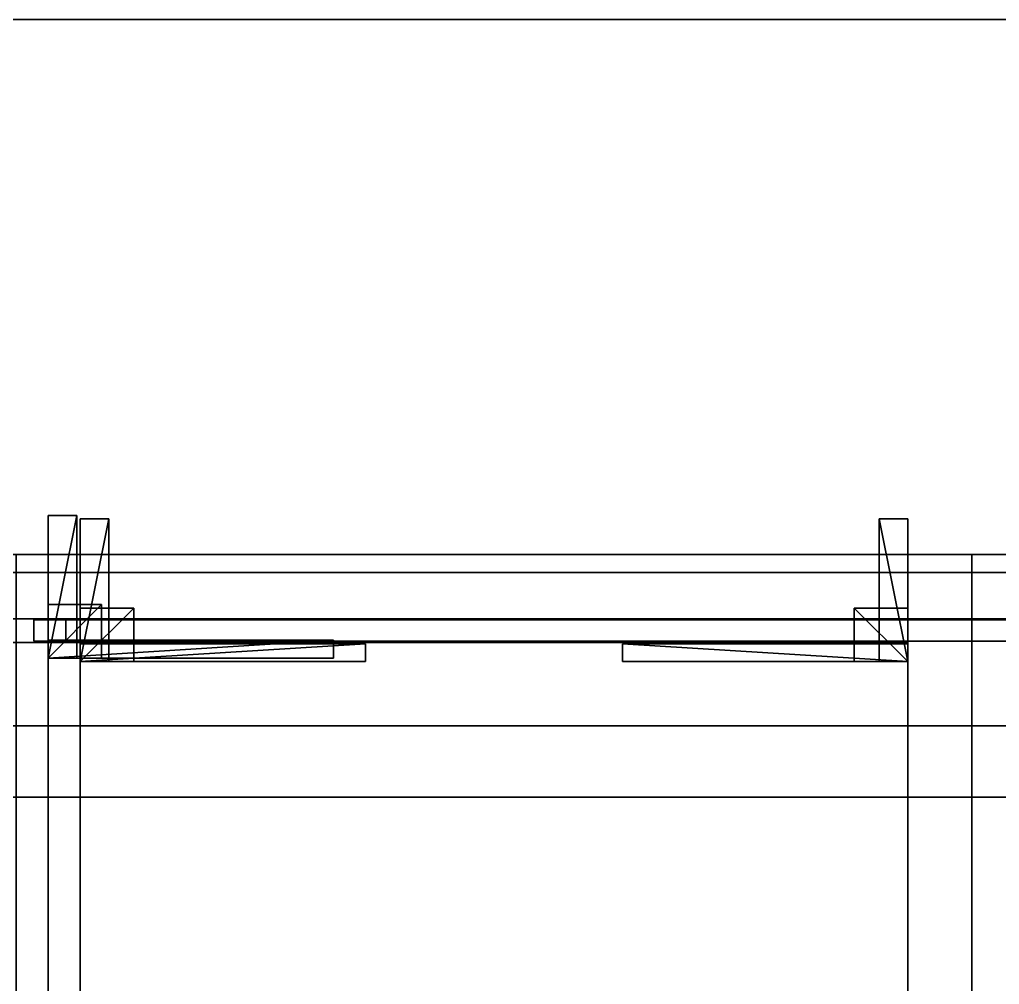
# Model space of a CAD drawing. Extents: x 0 to 6014, y -2453 to 0.
# Drawn here: x 3029 to 3303.7, y -270.5 to 0 of the extents above; entities that cross this region are included whole.
import ezdxf

# ---------------------------------------------------------------- set-up
doc = ezdxf.new("R2010")
doc.units = 0
for name, color, linetype in [('LAYER0', 7, 'CONTINUOUS'), ('LAYER1', 7, 'CONTINUOUS'), ('LAYER217', 7, 'CONTINUOUS'), ('LAYER219', 2, 'CONTINUOUS'), ('LAYER220', 7, 'CONTINUOUS'), ('LAYER221', 253, 'CONTINUOUS'), ('LAYER222', 253, 'CONTINUOUS'), ('LAYER223', 253, 'CONTINUOUS'), ('LAYER224', 253, 'CONTINUOUS'), ('LAYER225', 253, 'CONTINUOUS'), ('LAYER226', 253, 'CONTINUOUS'), ('LAYER235', 7, 'CONTINUOUS'), ('LAYER236', 7, 'CONTINUOUS'), ('LAYER247', 7, 'CONTINUOUS'), ('LAYER248', 7, 'CONTINUOUS'), ('LAYER26', 7, 'CONTINUOUS'), ('LAYER349', 7, 'CONTINUOUS'), ('LAYER35', 2, 'CONTINUOUS'), ('LAYER358', 7, 'CONTINUOUS'), ('LAYER359', 7, 'CONTINUOUS'), ('LAYER36', 7, 'CONTINUOUS'), ('LAYER360', 7, 'CONTINUOUS'), ('LAYER361', 7, 'CONTINUOUS'), ('LAYER363', 2, 'CONTINUOUS'), ('LAYER364', 7, 'CONTINUOUS'), ('LAYER365', 253, 'CONTINUOUS'), ('LAYER366', 253, 'CONTINUOUS'), ('LAYER367', 253, 'CONTINUOUS'), ('LAYER368', 253, 'CONTINUOUS'), ('LAYER369', 253, 'CONTINUOUS'), ('LAYER37', 253, 'CONTINUOUS'), ('LAYER370', 253, 'CONTINUOUS'), ('LAYER38', 253, 'CONTINUOUS'), ('LAYER39', 253, 'CONTINUOUS'), ('LAYER40', 253, 'CONTINUOUS'), ('LAYER41', 253, 'CONTINUOUS'), ('LAYER42', 253, 'CONTINUOUS'), ('LAYER43', 7, 'CONTINUOUS'), ('LAYER45', 7, 'CONTINUOUS'), ('LAYER56', 7, 'CONTINUOUS'), ('LAYER57', 7, 'CONTINUOUS'), ('LAYER685', 7, 'CONTINUOUS'), ('LAYER686', 7, 'CONTINUOUS'), ('LAYER687', 7, 'CONTINUOUS'), ('LAYER688', 45, 'CONTINUOUS'), ('LAYER695', 7, 'CONTINUOUS')]:
    doc.layers.add(name, color=color, linetype=linetype)

msp = doc.modelspace()

# ---------------------------------------------------------------- linework, layer by layer
at = {"layer": 'LAYER0'}
for points, invisible_edges in [([(4585, 0), (1510, -265), (1510, 0), (4585, 0)], 1), ([(1510, -265), (4585, 0), (2107, -1840), (1510, -265)], 7), ([(1510, 0, 5), (4585, 0), (1510, 0), (1510, 0, 5)], 1), ([(4585, 0), (1510, 0, 5), (4585, 0, 5), (4585, 0)], 1), ([(1510, 0, 5), (2107, -1840, 5), (4585, 0, 5), (1510, 0, 5)], 3), ([(2107, -1840), (4585, 0), (2107, -2453), (2107, -1840)], 3), ([(2107, -2453), (4585, 0), (4585, -640), (2107, -2453)], 5), ([(4585, 0, 5), (2107, -1840, 5), (4585, -640, 5), (4585, 0, 5)], 3)]:
    msp.add_3dface(points, dxfattribs=dict(at, invisible_edges=invisible_edges))
at = {"layer": 'LAYER1'}
for points, invisible_edges in [([(1660, -150, 5), (1510, 0, 5), (4585, 0, 5), (1660, -150, 5)], 5), ([(1510, 0, 2334), (4585, 0, 5), (1510, 0, 5), (1510, 0, 2334)], 1), ([(4585, 0, 5), (1510, 0, 2334), (4585, 0, 2334), (4585, 0, 5)], 1), ([(1660, -150, 5), (4585, 0, 5), (4435, -150, 5), (1660, -150, 5)], 3), ([(4435, -150, 2334), (1660, -150, 5), (4435, -150, 5), (4435, -150, 2334)], 1), ([(1660, -150, 5), (4435, -150, 2334), (1660, -150, 2334), (1660, -150, 5)], 1)]:
    msp.add_3dface(points, dxfattribs=dict(at, invisible_edges=invisible_edges))
at = {"layer": 'LAYER217', "invisible_edges": 1}
for points in [[(3028, -150, 1943), (3046, -755, 1943), (3028, -755, 1943), (3028, -150, 1943)], [(3046, -755, 1943), (3028, -150, 1943), (3046, -150, 1943), (3046, -755, 1943)], [(3046, -150, 2293), (3028, -755, 2293), (3046, -755, 2293), (3046, -150, 2293)], [(3028, -755, 2293), (3046, -150, 2293), (3028, -150, 2293), (3028, -755, 2293)], [(3028, -150, 1943), (3046, -150, 2293), (3046, -150, 1943), (3028, -150, 1943)], [(3046, -150, 2293), (3028, -150, 1943), (3028, -150, 2293), (3046, -150, 2293)], [(3046, -150, 2293), (3046, -755, 1943), (3046, -150, 1943), (3046, -150, 2293)], [(3046, -755, 1943), (3046, -150, 2293), (3046, -755, 2293), (3046, -755, 1943)]]:
    msp.add_3dface(points, dxfattribs=at)
at = {"layer": 'LAYER219'}
for points in [[(3126, -180, 2262.5), (3126, -175, 2262.5), (3046, -180, 2262.5), (3126, -180, 2262.5)], [(3046, -180, 2262.5), (3126, -175, 2262.5), (3046, -175, 2262.5), (3046, -180, 2262.5)], [(3046, -180, 2262.5), (3046, -175, 2262.5), (3046, -180, 2239.5), (3046, -180, 2262.5)], [(3046, -180, 2239.5), (3046, -175, 2262.5), (3046, -175, 2239.5), (3046, -180, 2239.5)], [(3126, -180, 2239.5), (3046, -180, 2239.5), (3126, -175, 2239.5), (3126, -180, 2239.5)], [(3126, -175, 2239.5), (3046, -180, 2239.5), (3046, -175, 2239.5), (3126, -175, 2239.5)], [(3126, -175, 2239.5), (3046, -175, 2239.5), (3126, -175, 2262.5), (3126, -175, 2239.5)], [(3126, -175, 2262.5), (3046, -175, 2239.5), (3046, -175, 2262.5), (3126, -175, 2262.5)], [(3126, -180, 2239.5), (3126, -175, 2239.5), (3126, -180, 2262.5), (3126, -180, 2239.5)], [(3126, -180, 2262.5), (3126, -175, 2239.5), (3126, -175, 2262.5), (3126, -180, 2262.5)], [(3126, -180, 2262.5), (3046, -180, 2262.5), (3126, -180, 2239.5), (3126, -180, 2262.5)], [(3126, -180, 2239.5), (3046, -180, 2262.5), (3046, -180, 2239.5), (3126, -180, 2239.5)]]:
    msp.add_3dface(points, dxfattribs=at)
at = {"layer": 'LAYER220', "invisible_edges": 1}
for points in [[(3046, -175, 2262.5), (3126, -180, 2262.5), (3126, -175, 2262.5), (3046, -175, 2262.5)], [(3126, -180, 2262.5), (3046, -175, 2262.5), (3046, -180, 2262.5), (3126, -180, 2262.5)], [(3046, -180, 2239.5), (3126, -175, 2239.5), (3126, -180, 2239.5), (3046, -180, 2239.5)], [(3126, -175, 2239.5), (3046, -180, 2239.5), (3046, -175, 2239.5), (3126, -175, 2239.5)], [(3046, -175, 2262.5), (3046, -180, 2239.5), (3046, -180, 2262.5), (3046, -175, 2262.5)], [(3046, -180, 2239.5), (3046, -175, 2262.5), (3046, -175, 2239.5), (3046, -180, 2239.5)], [(3126, -175, 2239.5), (3046, -175, 2262.5), (3126, -175, 2262.5), (3126, -175, 2239.5)], [(3046, -175, 2262.5), (3126, -175, 2239.5), (3046, -175, 2239.5), (3046, -175, 2262.5)], [(3126, -175, 2239.5), (3126, -180, 2262.5), (3126, -180, 2239.5), (3126, -175, 2239.5)], [(3126, -180, 2262.5), (3126, -175, 2239.5), (3126, -175, 2262.5), (3126, -180, 2262.5)], [(3046, -180, 2239.5), (3126, -180, 2262.5), (3046, -180, 2262.5), (3046, -180, 2239.5)], [(3126, -180, 2262.5), (3046, -180, 2239.5), (3126, -180, 2239.5), (3126, -180, 2262.5)]]:
    msp.add_3dface(points, dxfattribs=at)
at = {"layer": 'LAYER221'}
for points in [[(3061, -180, 2262.5), (3061, -165, 2262.5), (3046, -180, 2262.5), (3061, -180, 2262.5)], [(3046, -180, 2262.5), (3061, -165, 2262.5), (3046, -165, 2262.5), (3046, -180, 2262.5)], [(3046, -180, 2262.5), (3046, -165, 2262.5), (3046, -180, 2247.5), (3046, -180, 2262.5)], [(3046, -180, 2247.5), (3046, -165, 2262.5), (3046, -165, 2247.5), (3046, -180, 2247.5)], [(3061, -180, 2247.5), (3046, -180, 2247.5), (3061, -165, 2247.5), (3061, -180, 2247.5)], [(3061, -165, 2247.5), (3046, -180, 2247.5), (3046, -165, 2247.5), (3061, -165, 2247.5)], [(3061, -165, 2247.5), (3046, -165, 2247.5), (3061, -165, 2262.5), (3061, -165, 2247.5)], [(3061, -165, 2262.5), (3046, -165, 2247.5), (3046, -165, 2262.5), (3061, -165, 2262.5)], [(3061, -180, 2247.5), (3061, -165, 2247.5), (3061, -180, 2262.5), (3061, -180, 2247.5)], [(3061, -180, 2262.5), (3061, -165, 2247.5), (3061, -165, 2262.5), (3061, -180, 2262.5)], [(3061, -180, 2262.5), (3046, -180, 2262.5), (3061, -180, 2247.5), (3061, -180, 2262.5)], [(3061, -180, 2247.5), (3046, -180, 2262.5), (3046, -180, 2247.5), (3061, -180, 2247.5)]]:
    msp.add_3dface(points, dxfattribs=at)
at = {"layer": 'LAYER222'}
for points in [[(3061, -180, 2262.5), (3061, -165, 2262.5), (3046, -180, 2262.5), (3061, -180, 2262.5)], [(3046, -180, 2262.5), (3061, -165, 2262.5), (3046, -165, 2262.5), (3046, -180, 2262.5)], [(3046, -180, 2262.5), (3046, -165, 2262.5), (3046, -180, 2247.5), (3046, -180, 2262.5)], [(3046, -180, 2247.5), (3046, -165, 2262.5), (3046, -165, 2247.5), (3046, -180, 2247.5)], [(3061, -180, 2247.5), (3046, -180, 2247.5), (3061, -165, 2247.5), (3061, -180, 2247.5)], [(3061, -165, 2247.5), (3046, -180, 2247.5), (3046, -165, 2247.5), (3061, -165, 2247.5)], [(3061, -165, 2247.5), (3046, -165, 2247.5), (3061, -165, 2262.5), (3061, -165, 2247.5)], [(3061, -165, 2262.5), (3046, -165, 2247.5), (3046, -165, 2262.5), (3061, -165, 2262.5)], [(3061, -180, 2247.5), (3061, -165, 2247.5), (3061, -180, 2262.5), (3061, -180, 2247.5)], [(3061, -180, 2262.5), (3061, -165, 2247.5), (3061, -165, 2262.5), (3061, -180, 2262.5)], [(3061, -180, 2262.5), (3046, -180, 2262.5), (3061, -180, 2247.5), (3061, -180, 2262.5)], [(3061, -180, 2247.5), (3046, -180, 2262.5), (3046, -180, 2247.5), (3061, -180, 2247.5)]]:
    msp.add_3dface(points, dxfattribs=at)
at = {"layer": 'LAYER223'}
for points in [[(3061, -180, 2262.5), (3061, -165, 2262.5), (3046, -180, 2262.5), (3061, -180, 2262.5)], [(3046, -180, 2262.5), (3061, -165, 2262.5), (3046, -165, 2262.5), (3046, -180, 2262.5)], [(3046, -180, 2262.5), (3046, -165, 2262.5), (3046, -180, 2247.5), (3046, -180, 2262.5)], [(3046, -180, 2247.5), (3046, -165, 2262.5), (3046, -165, 2247.5), (3046, -180, 2247.5)], [(3061, -180, 2247.5), (3046, -180, 2247.5), (3061, -165, 2247.5), (3061, -180, 2247.5)], [(3061, -165, 2247.5), (3046, -180, 2247.5), (3046, -165, 2247.5), (3061, -165, 2247.5)], [(3061, -165, 2247.5), (3046, -165, 2247.5), (3061, -165, 2262.5), (3061, -165, 2247.5)], [(3061, -165, 2262.5), (3046, -165, 2247.5), (3046, -165, 2262.5), (3061, -165, 2262.5)], [(3061, -180, 2247.5), (3061, -165, 2247.5), (3061, -180, 2262.5), (3061, -180, 2247.5)], [(3061, -180, 2262.5), (3061, -165, 2247.5), (3061, -165, 2262.5), (3061, -180, 2262.5)], [(3061, -180, 2262.5), (3046, -180, 2262.5), (3061, -180, 2247.5), (3061, -180, 2262.5)], [(3061, -180, 2247.5), (3046, -180, 2262.5), (3046, -180, 2247.5), (3061, -180, 2247.5)]]:
    msp.add_3dface(points, dxfattribs=at)
at = {"layer": 'LAYER224'}
for points in [[(3061, -180, 2262.5), (3061, -165, 2262.5), (3046, -180, 2262.5), (3061, -180, 2262.5)], [(3046, -180, 2262.5), (3061, -165, 2262.5), (3046, -165, 2262.5), (3046, -180, 2262.5)], [(3046, -180, 2262.5), (3046, -165, 2262.5), (3046, -180, 2247.5), (3046, -180, 2262.5)], [(3046, -180, 2247.5), (3046, -165, 2262.5), (3046, -165, 2247.5), (3046, -180, 2247.5)], [(3061, -180, 2247.5), (3046, -180, 2247.5), (3061, -165, 2247.5), (3061, -180, 2247.5)], [(3061, -165, 2247.5), (3046, -180, 2247.5), (3046, -165, 2247.5), (3061, -165, 2247.5)], [(3061, -165, 2247.5), (3046, -165, 2247.5), (3061, -165, 2262.5), (3061, -165, 2247.5)], [(3061, -165, 2262.5), (3046, -165, 2247.5), (3046, -165, 2262.5), (3061, -165, 2262.5)], [(3061, -180, 2247.5), (3061, -165, 2247.5), (3061, -180, 2262.5), (3061, -180, 2247.5)], [(3061, -180, 2262.5), (3061, -165, 2247.5), (3061, -165, 2262.5), (3061, -180, 2262.5)], [(3061, -180, 2262.5), (3046, -180, 2262.5), (3061, -180, 2247.5), (3061, -180, 2262.5)], [(3061, -180, 2247.5), (3046, -180, 2262.5), (3046, -180, 2247.5), (3061, -180, 2247.5)]]:
    msp.add_3dface(points, dxfattribs=at)
at = {"layer": 'LAYER225'}
for points in [[(3054, -180, 2262.5), (3054, -140, 2262.5), (3046, -180, 2262.5), (3054, -180, 2262.5)], [(3046, -180, 2262.5), (3054, -140, 2262.5), (3046, -140, 2262.5), (3046, -180, 2262.5)], [(3046, -180, 2262.5), (3046, -140, 2262.5), (3046, -180, 2254.5), (3046, -180, 2262.5)], [(3046, -180, 2254.5), (3046, -140, 2262.5), (3046, -140, 2254.5), (3046, -180, 2254.5)], [(3054, -180, 2254.5), (3046, -180, 2254.5), (3054, -140, 2254.5), (3054, -180, 2254.5)], [(3054, -140, 2254.5), (3046, -180, 2254.5), (3046, -140, 2254.5), (3054, -140, 2254.5)], [(3054, -140, 2254.5), (3046, -140, 2254.5), (3054, -140, 2262.5), (3054, -140, 2254.5)], [(3054, -140, 2262.5), (3046, -140, 2254.5), (3046, -140, 2262.5), (3054, -140, 2262.5)], [(3054, -180, 2254.5), (3054, -140, 2254.5), (3054, -180, 2262.5), (3054, -180, 2254.5)], [(3054, -180, 2262.5), (3054, -140, 2254.5), (3054, -140, 2262.5), (3054, -180, 2262.5)], [(3054, -180, 2262.5), (3046, -180, 2262.5), (3054, -180, 2254.5), (3054, -180, 2262.5)], [(3054, -180, 2254.5), (3046, -180, 2262.5), (3046, -180, 2254.5), (3054, -180, 2254.5)]]:
    msp.add_3dface(points, dxfattribs=at)
at = {"layer": 'LAYER226'}
for points in [[(3126, -180, 2262.5), (3126, -175, 2262.5), (3046, -180, 2262.5), (3126, -180, 2262.5)], [(3046, -180, 2262.5), (3126, -175, 2262.5), (3046, -175, 2262.5), (3046, -180, 2262.5)], [(3046, -180, 2262.5), (3046, -175, 2262.5), (3046, -180, 2246.5), (3046, -180, 2262.5)], [(3046, -180, 2246.5), (3046, -175, 2262.5), (3046, -175, 2246.5), (3046, -180, 2246.5)], [(3126, -180, 2246.5), (3046, -180, 2246.5), (3126, -175, 2246.5), (3126, -180, 2246.5)], [(3126, -175, 2246.5), (3046, -180, 2246.5), (3046, -175, 2246.5), (3126, -175, 2246.5)], [(3126, -175, 2246.5), (3046, -175, 2246.5), (3126, -175, 2262.5), (3126, -175, 2246.5)], [(3126, -175, 2262.5), (3046, -175, 2246.5), (3046, -175, 2262.5), (3126, -175, 2262.5)], [(3126, -180, 2246.5), (3126, -175, 2246.5), (3126, -180, 2262.5), (3126, -180, 2246.5)], [(3126, -180, 2262.5), (3126, -175, 2246.5), (3126, -175, 2262.5), (3126, -180, 2262.5)], [(3126, -180, 2262.5), (3046, -180, 2262.5), (3126, -180, 2246.5), (3126, -180, 2262.5)], [(3126, -180, 2246.5), (3046, -180, 2262.5), (3046, -180, 2246.5), (3126, -180, 2246.5)]]:
    msp.add_3dface(points, dxfattribs=at)
at = {"layer": 'LAYER235', "invisible_edges": 1}
for points in [[(3628, -150, 1944), (3046, -755, 1944), (3046, -150, 1944), (3628, -150, 1944)], [(3046, -755, 1944), (3628, -150, 1944), (3628, -755, 1944), (3046, -755, 1944)], [(3046, -150, 1962), (3046, -755, 1944), (3046, -755, 1962), (3046, -150, 1962)], [(3046, -755, 1944), (3046, -150, 1962), (3046, -150, 1944), (3046, -755, 1944)], [(3046, -150, 1962), (3628, -150, 1944), (3046, -150, 1944), (3046, -150, 1962)], [(3628, -150, 1944), (3046, -150, 1962), (3628, -150, 1962), (3628, -150, 1944)], [(3628, -755, 1962), (3046, -150, 1962), (3046, -755, 1962), (3628, -755, 1962)], [(3046, -150, 1962), (3628, -755, 1962), (3628, -150, 1962), (3046, -150, 1962)]]:
    msp.add_3dface(points, dxfattribs=at)
at = {"layer": 'LAYER236', "invisible_edges": 1}
for points in [[(3046, -150, 2292), (3628, -755, 2292), (3628, -150, 2292), (3046, -150, 2292)], [(3628, -755, 2292), (3046, -150, 2292), (3046, -755, 2292), (3628, -755, 2292)], [(3046, -150, 2292), (3046, -755, 2274), (3046, -755, 2292), (3046, -150, 2292)], [(3046, -755, 2274), (3046, -150, 2292), (3046, -150, 2274), (3046, -755, 2274)], [(3628, -150, 2274), (3046, -150, 2292), (3628, -150, 2292), (3628, -150, 2274)], [(3046, -150, 2292), (3628, -150, 2274), (3046, -150, 2274), (3046, -150, 2292)], [(3046, -755, 2274), (3628, -150, 2274), (3628, -755, 2274), (3046, -755, 2274)], [(3628, -150, 2274), (3046, -755, 2274), (3046, -150, 2274), (3628, -150, 2274)]]:
    msp.add_3dface(points, dxfattribs=at)
at = {"layer": 'LAYER247', "invisible_edges": 1}
for points in [[(3042, -168.3, 1958), (3632, -174.3, 1958), (3042, -174.3, 1958), (3042, -168.3, 1958)], [(3632, -174.3, 1958), (3042, -168.3, 1958), (3632, -168.3, 1958), (3632, -174.3, 1958)], [(3042, -174.3, 2278), (3042, -168.3, 1958), (3042, -174.3, 1958), (3042, -174.3, 2278)], [(3042, -168.3, 1958), (3042, -174.3, 2278), (3042, -168.3, 2278), (3042, -168.3, 1958)], [(3632, -168.3, 2278), (3042, -174.3, 2278), (3632, -174.3, 2278), (3632, -168.3, 2278)], [(3042, -174.3, 2278), (3632, -168.3, 2278), (3042, -168.3, 2278), (3042, -174.3, 2278)], [(3042, -168.3, 1958), (3632, -168.3, 2278), (3632, -168.3, 1958), (3042, -168.3, 1958)], [(3632, -168.3, 2278), (3042, -168.3, 1958), (3042, -168.3, 2278), (3632, -168.3, 2278)], [(3042, -174.3, 2278), (3632, -174.3, 1958), (3632, -174.3, 2278), (3042, -174.3, 2278)], [(3632, -174.3, 1958), (3042, -174.3, 2278), (3042, -174.3, 1958), (3632, -174.3, 1958)]]:
    msp.add_3dface(points, dxfattribs=at)
at = {"layer": 'LAYER248', "invisible_edges": 1}
for points in [[(3628, -150, 2274), (3046, -150, 2154), (3046, -150, 2274), (3628, -150, 2274)], [(3046, -150, 2154), (3628, -150, 2274), (3628, -150, 2154), (3046, -150, 2154)], [(3046, -168, 2274), (3046, -150, 2154), (3046, -168, 2154), (3046, -168, 2274)], [(3046, -150, 2154), (3046, -168, 2274), (3046, -150, 2274), (3046, -150, 2154)], [(3628, -168, 2154), (3046, -150, 2154), (3628, -150, 2154), (3628, -168, 2154)], [(3046, -150, 2154), (3628, -168, 2154), (3046, -168, 2154), (3046, -150, 2154)], [(3046, -168, 2274), (3628, -150, 2274), (3046, -150, 2274), (3046, -168, 2274)], [(3628, -150, 2274), (3046, -168, 2274), (3628, -168, 2274), (3628, -150, 2274)], [(3628, -168, 2154), (3046, -168, 2274), (3046, -168, 2154), (3628, -168, 2154)], [(3046, -168, 2274), (3628, -168, 2154), (3628, -168, 2274), (3046, -168, 2274)]]:
    msp.add_3dface(points, dxfattribs=at)
at = {"layer": 'LAYER26', "invisible_edges": 1}
for points in [[(3278, -150, 153), (3278, -823, 910), (3278, -150, 910), (3278, -150, 153)], [(3278, -823, 910), (3278, -150, 153), (3278, -823, 153), (3278, -823, 910)], [(3278, -150, 153), (3296, -823, 153), (3278, -823, 153), (3278, -150, 153)], [(3296, -823, 153), (3278, -150, 153), (3296, -150, 153), (3296, -823, 153)], [(3296, -150, 910), (3278, -823, 910), (3296, -823, 910), (3296, -150, 910)], [(3278, -823, 910), (3296, -150, 910), (3278, -150, 910), (3278, -823, 910)], [(3296, -150, 910), (3278, -150, 153), (3278, -150, 910), (3296, -150, 910)], [(3278, -150, 153), (3296, -150, 910), (3296, -150, 153), (3278, -150, 153)], [(3296, -823, 153), (3296, -150, 910), (3296, -823, 910), (3296, -823, 153)], [(3296, -150, 910), (3296, -823, 153), (3296, -150, 153), (3296, -150, 910)]]:
    msp.add_3dface(points, dxfattribs=at)
at = {"layer": 'LAYER349', "invisible_edges": 1}
for points in [[(3610, -150, 1906), (3037, -150, 1786), (3037, -150, 1906), (3610, -150, 1906)], [(3037, -150, 1786), (3610, -150, 1906), (3610, -150, 1786), (3037, -150, 1786)], [(3037, -168, 1906), (3037, -150, 1786), (3037, -168, 1786), (3037, -168, 1906)], [(3037, -150, 1786), (3037, -168, 1906), (3037, -150, 1906), (3037, -150, 1786)], [(3610, -168, 1786), (3037, -150, 1786), (3610, -150, 1786), (3610, -168, 1786)], [(3037, -150, 1786), (3610, -168, 1786), (3037, -168, 1786), (3037, -150, 1786)], [(3037, -168, 1906), (3610, -150, 1906), (3037, -150, 1906), (3037, -168, 1906)], [(3610, -150, 1906), (3037, -168, 1906), (3610, -168, 1906), (3610, -150, 1906)], [(3610, -168, 1786), (3037, -168, 1906), (3037, -168, 1786), (3610, -168, 1786)], [(3037, -168, 1906), (3610, -168, 1786), (3610, -168, 1906), (3037, -168, 1906)]]:
    msp.add_3dface(points, dxfattribs=at)
at = {"layer": 'LAYER35'}
for points in [[(3198, -180, 880.5), (3198, -175, 857.5), (3198, -180, 857.5), (3198, -180, 880.5)], [(3198, -175, 880.5), (3198, -175, 857.5), (3198, -180, 880.5), (3198, -175, 880.5)], [(3278, -180, 880.5), (3198, -175, 880.5), (3198, -180, 880.5), (3278, -180, 880.5)], [(3278, -175, 880.5), (3198, -175, 880.5), (3278, -180, 880.5), (3278, -175, 880.5)], [(3198, -175, 857.5), (3278, -180, 857.5), (3198, -180, 857.5), (3198, -175, 857.5)], [(3278, -175, 857.5), (3278, -180, 857.5), (3198, -175, 857.5), (3278, -175, 857.5)], [(3198, -175, 880.5), (3278, -175, 857.5), (3198, -175, 857.5), (3198, -175, 880.5)], [(3278, -175, 880.5), (3278, -175, 857.5), (3198, -175, 880.5), (3278, -175, 880.5)], [(3278, -180, 857.5), (3278, -175, 880.5), (3278, -180, 880.5), (3278, -180, 857.5)], [(3278, -175, 857.5), (3278, -175, 880.5), (3278, -180, 857.5), (3278, -175, 857.5)], [(3198, -180, 857.5), (3278, -180, 880.5), (3198, -180, 880.5), (3198, -180, 857.5)], [(3278, -180, 857.5), (3278, -180, 880.5), (3198, -180, 857.5), (3278, -180, 857.5)]]:
    msp.add_3dface(points, dxfattribs=at)
at = {"layer": 'LAYER358', "invisible_edges": 1}
for points in [[(3037, -150, 1924), (3610, -550, 1924), (3610, -150, 1924), (3037, -150, 1924)], [(3610, -550, 1924), (3037, -150, 1924), (3037, -550, 1924), (3610, -550, 1924)], [(3037, -150, 1924), (3037, -550, 1906), (3037, -550, 1924), (3037, -150, 1924)], [(3037, -550, 1906), (3037, -150, 1924), (3037, -150, 1906), (3037, -550, 1906)], [(3610, -150, 1906), (3037, -150, 1924), (3610, -150, 1924), (3610, -150, 1906)], [(3037, -150, 1924), (3610, -150, 1906), (3037, -150, 1906), (3037, -150, 1924)], [(3037, -550, 1906), (3610, -150, 1906), (3610, -550, 1906), (3037, -550, 1906)], [(3610, -150, 1906), (3037, -550, 1906), (3037, -150, 1906), (3610, -150, 1906)]]:
    msp.add_3dface(points, dxfattribs=at)
at = {"layer": 'LAYER359', "invisible_edges": 1}
for points in [[(3610, -150, 1583), (3037, -550, 1583), (3037, -150, 1583), (3610, -150, 1583)], [(3037, -550, 1583), (3610, -150, 1583), (3610, -550, 1583), (3037, -550, 1583)], [(3037, -150, 1601), (3037, -550, 1583), (3037, -550, 1601), (3037, -150, 1601)], [(3037, -550, 1583), (3037, -150, 1601), (3037, -150, 1583), (3037, -550, 1583)], [(3037, -150, 1601), (3610, -150, 1583), (3037, -150, 1583), (3037, -150, 1601)], [(3610, -150, 1583), (3037, -150, 1601), (3610, -150, 1601), (3610, -150, 1583)], [(3610, -550, 1601), (3037, -150, 1601), (3037, -550, 1601), (3610, -550, 1601)], [(3037, -150, 1601), (3610, -550, 1601), (3610, -150, 1601), (3037, -150, 1601)]]:
    msp.add_3dface(points, dxfattribs=at)
at = {"layer": 'LAYER36', "invisible_edges": 1}
for points in [[(3278, -180, 880.5), (3198, -175, 880.5), (3198, -180, 880.5), (3278, -180, 880.5)], [(3198, -175, 880.5), (3278, -180, 880.5), (3278, -175, 880.5), (3198, -175, 880.5)], [(3198, -175, 880.5), (3198, -180, 857.5), (3198, -180, 880.5), (3198, -175, 880.5)], [(3198, -180, 857.5), (3198, -175, 880.5), (3198, -175, 857.5), (3198, -180, 857.5)], [(3278, -175, 857.5), (3198, -180, 857.5), (3198, -175, 857.5), (3278, -175, 857.5)], [(3198, -180, 857.5), (3278, -175, 857.5), (3278, -180, 857.5), (3198, -180, 857.5)], [(3198, -175, 880.5), (3278, -175, 857.5), (3198, -175, 857.5), (3198, -175, 880.5)], [(3278, -175, 857.5), (3198, -175, 880.5), (3278, -175, 880.5), (3278, -175, 857.5)], [(3278, -175, 857.5), (3278, -180, 880.5), (3278, -180, 857.5), (3278, -175, 857.5)], [(3278, -180, 880.5), (3278, -175, 857.5), (3278, -175, 880.5), (3278, -180, 880.5)], [(3278, -180, 880.5), (3198, -180, 857.5), (3278, -180, 857.5), (3278, -180, 880.5)], [(3198, -180, 857.5), (3278, -180, 880.5), (3198, -180, 880.5), (3198, -180, 857.5)]]:
    msp.add_3dface(points, dxfattribs=at)
at = {"layer": 'LAYER360', "invisible_edges": 1}
for points in [[(3033, -168.3, 1597), (3614, -168.3, 1910), (3614, -168.3, 1597), (3033, -168.3, 1597)], [(3614, -168.3, 1910), (3033, -168.3, 1597), (3033, -168.3, 1910), (3614, -168.3, 1910)], [(3033, -174.3, 1910), (3614, -168.3, 1910), (3033, -168.3, 1910), (3033, -174.3, 1910)], [(3614, -168.3, 1910), (3033, -174.3, 1910), (3614, -174.3, 1910), (3614, -168.3, 1910)], [(3033, -168.3, 1597), (3033, -174.3, 1910), (3033, -168.3, 1910), (3033, -168.3, 1597)], [(3033, -174.3, 1910), (3033, -168.3, 1597), (3033, -174.3, 1597), (3033, -174.3, 1910)], [(3614, -174.3, 1597), (3033, -168.3, 1597), (3614, -168.3, 1597), (3614, -174.3, 1597)], [(3033, -168.3, 1597), (3614, -174.3, 1597), (3033, -174.3, 1597), (3033, -168.3, 1597)], [(3033, -174.3, 1910), (3614, -174.3, 1597), (3614, -174.3, 1910), (3033, -174.3, 1910)], [(3614, -174.3, 1597), (3033, -174.3, 1910), (3033, -174.3, 1597), (3614, -174.3, 1597)]]:
    msp.add_3dface(points, dxfattribs=at)
at = {"layer": 'LAYER361', "invisible_edges": 1}
for points in [[(3019, -150, 1582), (3037, -550, 1582), (3019, -550, 1582), (3019, -150, 1582)], [(3037, -550, 1582), (3019, -150, 1582), (3037, -150, 1582), (3037, -550, 1582)], [(3037, -150, 1925), (3019, -550, 1925), (3037, -550, 1925), (3037, -150, 1925)], [(3019, -550, 1925), (3037, -150, 1925), (3019, -150, 1925), (3019, -550, 1925)], [(3019, -150, 1582), (3037, -150, 1925), (3037, -150, 1582), (3019, -150, 1582)], [(3037, -150, 1925), (3019, -150, 1582), (3019, -150, 1925), (3037, -150, 1925)], [(3037, -150, 1925), (3037, -550, 1582), (3037, -150, 1582), (3037, -150, 1925)], [(3037, -550, 1582), (3037, -150, 1925), (3037, -550, 1925), (3037, -550, 1582)]]:
    msp.add_3dface(points, dxfattribs=at)
at = {"layer": 'LAYER363'}
for points in [[(3117, -179, 1883), (3117, -174, 1883), (3037, -179, 1883), (3117, -179, 1883)], [(3037, -179, 1883), (3117, -174, 1883), (3037, -174, 1883), (3037, -179, 1883)], [(3037, -179, 1883), (3037, -174, 1883), (3037, -179, 1860), (3037, -179, 1883)], [(3037, -179, 1860), (3037, -174, 1883), (3037, -174, 1860), (3037, -179, 1860)], [(3117, -179, 1860), (3037, -179, 1860), (3117, -174, 1860), (3117, -179, 1860)], [(3117, -174, 1860), (3037, -179, 1860), (3037, -174, 1860), (3117, -174, 1860)], [(3117, -174, 1860), (3037, -174, 1860), (3117, -174, 1883), (3117, -174, 1860)], [(3117, -174, 1883), (3037, -174, 1860), (3037, -174, 1883), (3117, -174, 1883)], [(3117, -179, 1860), (3117, -174, 1860), (3117, -179, 1883), (3117, -179, 1860)], [(3117, -179, 1883), (3117, -174, 1860), (3117, -174, 1883), (3117, -179, 1883)], [(3117, -179, 1883), (3037, -179, 1883), (3117, -179, 1860), (3117, -179, 1883)], [(3117, -179, 1860), (3037, -179, 1883), (3037, -179, 1860), (3117, -179, 1860)]]:
    msp.add_3dface(points, dxfattribs=at)
at = {"layer": 'LAYER364', "invisible_edges": 1}
for points in [[(3037, -174, 1883), (3117, -179, 1883), (3117, -174, 1883), (3037, -174, 1883)], [(3117, -179, 1883), (3037, -174, 1883), (3037, -179, 1883), (3117, -179, 1883)], [(3037, -179, 1860), (3117, -174, 1860), (3117, -179, 1860), (3037, -179, 1860)], [(3117, -174, 1860), (3037, -179, 1860), (3037, -174, 1860), (3117, -174, 1860)], [(3037, -174, 1883), (3037, -179, 1860), (3037, -179, 1883), (3037, -174, 1883)], [(3037, -179, 1860), (3037, -174, 1883), (3037, -174, 1860), (3037, -179, 1860)], [(3117, -174, 1860), (3037, -174, 1883), (3117, -174, 1883), (3117, -174, 1860)], [(3037, -174, 1883), (3117, -174, 1860), (3037, -174, 1860), (3037, -174, 1883)], [(3117, -174, 1860), (3117, -179, 1883), (3117, -179, 1860), (3117, -174, 1860)], [(3117, -179, 1883), (3117, -174, 1860), (3117, -174, 1883), (3117, -179, 1883)], [(3037, -179, 1860), (3117, -179, 1883), (3037, -179, 1883), (3037, -179, 1860)], [(3117, -179, 1883), (3037, -179, 1860), (3117, -179, 1860), (3117, -179, 1883)]]:
    msp.add_3dface(points, dxfattribs=at)
at = {"layer": 'LAYER365'}
for points in [[(3052, -179, 1883), (3052, -164, 1883), (3037, -179, 1883), (3052, -179, 1883)], [(3037, -179, 1883), (3052, -164, 1883), (3037, -164, 1883), (3037, -179, 1883)], [(3037, -179, 1883), (3037, -164, 1883), (3037, -179, 1868), (3037, -179, 1883)], [(3037, -179, 1868), (3037, -164, 1883), (3037, -164, 1868), (3037, -179, 1868)], [(3052, -179, 1868), (3037, -179, 1868), (3052, -164, 1868), (3052, -179, 1868)], [(3052, -164, 1868), (3037, -179, 1868), (3037, -164, 1868), (3052, -164, 1868)], [(3052, -164, 1868), (3037, -164, 1868), (3052, -164, 1883), (3052, -164, 1868)], [(3052, -164, 1883), (3037, -164, 1868), (3037, -164, 1883), (3052, -164, 1883)], [(3052, -179, 1868), (3052, -164, 1868), (3052, -179, 1883), (3052, -179, 1868)], [(3052, -179, 1883), (3052, -164, 1868), (3052, -164, 1883), (3052, -179, 1883)], [(3052, -179, 1883), (3037, -179, 1883), (3052, -179, 1868), (3052, -179, 1883)], [(3052, -179, 1868), (3037, -179, 1883), (3037, -179, 1868), (3052, -179, 1868)]]:
    msp.add_3dface(points, dxfattribs=at)
at = {"layer": 'LAYER366'}
for points in [[(3052, -179, 1883), (3052, -164, 1883), (3037, -179, 1883), (3052, -179, 1883)], [(3037, -179, 1883), (3052, -164, 1883), (3037, -164, 1883), (3037, -179, 1883)], [(3037, -179, 1883), (3037, -164, 1883), (3037, -179, 1868), (3037, -179, 1883)], [(3037, -179, 1868), (3037, -164, 1883), (3037, -164, 1868), (3037, -179, 1868)], [(3052, -179, 1868), (3037, -179, 1868), (3052, -164, 1868), (3052, -179, 1868)], [(3052, -164, 1868), (3037, -179, 1868), (3037, -164, 1868), (3052, -164, 1868)], [(3052, -164, 1868), (3037, -164, 1868), (3052, -164, 1883), (3052, -164, 1868)], [(3052, -164, 1883), (3037, -164, 1868), (3037, -164, 1883), (3052, -164, 1883)], [(3052, -179, 1868), (3052, -164, 1868), (3052, -179, 1883), (3052, -179, 1868)], [(3052, -179, 1883), (3052, -164, 1868), (3052, -164, 1883), (3052, -179, 1883)], [(3052, -179, 1883), (3037, -179, 1883), (3052, -179, 1868), (3052, -179, 1883)], [(3052, -179, 1868), (3037, -179, 1883), (3037, -179, 1868), (3052, -179, 1868)]]:
    msp.add_3dface(points, dxfattribs=at)
at = {"layer": 'LAYER367'}
for points in [[(3052, -179, 1883), (3052, -164, 1883), (3037, -179, 1883), (3052, -179, 1883)], [(3037, -179, 1883), (3052, -164, 1883), (3037, -164, 1883), (3037, -179, 1883)], [(3037, -179, 1883), (3037, -164, 1883), (3037, -179, 1868), (3037, -179, 1883)], [(3037, -179, 1868), (3037, -164, 1883), (3037, -164, 1868), (3037, -179, 1868)], [(3052, -179, 1868), (3037, -179, 1868), (3052, -164, 1868), (3052, -179, 1868)], [(3052, -164, 1868), (3037, -179, 1868), (3037, -164, 1868), (3052, -164, 1868)], [(3052, -164, 1868), (3037, -164, 1868), (3052, -164, 1883), (3052, -164, 1868)], [(3052, -164, 1883), (3037, -164, 1868), (3037, -164, 1883), (3052, -164, 1883)], [(3052, -179, 1868), (3052, -164, 1868), (3052, -179, 1883), (3052, -179, 1868)], [(3052, -179, 1883), (3052, -164, 1868), (3052, -164, 1883), (3052, -179, 1883)], [(3052, -179, 1883), (3037, -179, 1883), (3052, -179, 1868), (3052, -179, 1883)], [(3052, -179, 1868), (3037, -179, 1883), (3037, -179, 1868), (3052, -179, 1868)]]:
    msp.add_3dface(points, dxfattribs=at)
at = {"layer": 'LAYER368'}
for points in [[(3052, -179, 1883), (3052, -164, 1883), (3037, -179, 1883), (3052, -179, 1883)], [(3037, -179, 1883), (3052, -164, 1883), (3037, -164, 1883), (3037, -179, 1883)], [(3037, -179, 1883), (3037, -164, 1883), (3037, -179, 1868), (3037, -179, 1883)], [(3037, -179, 1868), (3037, -164, 1883), (3037, -164, 1868), (3037, -179, 1868)], [(3052, -179, 1868), (3037, -179, 1868), (3052, -164, 1868), (3052, -179, 1868)], [(3052, -164, 1868), (3037, -179, 1868), (3037, -164, 1868), (3052, -164, 1868)], [(3052, -164, 1868), (3037, -164, 1868), (3052, -164, 1883), (3052, -164, 1868)], [(3052, -164, 1883), (3037, -164, 1868), (3037, -164, 1883), (3052, -164, 1883)], [(3052, -179, 1868), (3052, -164, 1868), (3052, -179, 1883), (3052, -179, 1868)], [(3052, -179, 1883), (3052, -164, 1868), (3052, -164, 1883), (3052, -179, 1883)], [(3052, -179, 1883), (3037, -179, 1883), (3052, -179, 1868), (3052, -179, 1883)], [(3052, -179, 1868), (3037, -179, 1883), (3037, -179, 1868), (3052, -179, 1868)]]:
    msp.add_3dface(points, dxfattribs=at)
at = {"layer": 'LAYER369'}
for points in [[(3045, -179, 1883), (3045, -139, 1883), (3037, -179, 1883), (3045, -179, 1883)], [(3037, -179, 1883), (3045, -139, 1883), (3037, -139, 1883), (3037, -179, 1883)], [(3037, -179, 1883), (3037, -139, 1883), (3037, -179, 1875), (3037, -179, 1883)], [(3037, -179, 1875), (3037, -139, 1883), (3037, -139, 1875), (3037, -179, 1875)], [(3045, -179, 1875), (3037, -179, 1875), (3045, -139, 1875), (3045, -179, 1875)], [(3045, -139, 1875), (3037, -179, 1875), (3037, -139, 1875), (3045, -139, 1875)], [(3045, -139, 1875), (3037, -139, 1875), (3045, -139, 1883), (3045, -139, 1875)], [(3045, -139, 1883), (3037, -139, 1875), (3037, -139, 1883), (3045, -139, 1883)], [(3045, -179, 1875), (3045, -139, 1875), (3045, -179, 1883), (3045, -179, 1875)], [(3045, -179, 1883), (3045, -139, 1875), (3045, -139, 1883), (3045, -179, 1883)], [(3045, -179, 1883), (3037, -179, 1883), (3045, -179, 1875), (3045, -179, 1883)], [(3045, -179, 1875), (3037, -179, 1883), (3037, -179, 1875), (3045, -179, 1875)]]:
    msp.add_3dface(points, dxfattribs=at)
at = {"layer": 'LAYER37'}
for points in [[(3263, -180, 880.5), (3263, -165, 865.5), (3263, -180, 865.5), (3263, -180, 880.5)], [(3263, -165, 880.5), (3263, -165, 865.5), (3263, -180, 880.5), (3263, -165, 880.5)], [(3278, -180, 880.5), (3263, -165, 880.5), (3263, -180, 880.5), (3278, -180, 880.5)], [(3278, -165, 880.5), (3263, -165, 880.5), (3278, -180, 880.5), (3278, -165, 880.5)], [(3263, -165, 865.5), (3278, -180, 865.5), (3263, -180, 865.5), (3263, -165, 865.5)], [(3278, -165, 865.5), (3278, -180, 865.5), (3263, -165, 865.5), (3278, -165, 865.5)], [(3263, -165, 880.5), (3278, -165, 865.5), (3263, -165, 865.5), (3263, -165, 880.5)], [(3278, -165, 880.5), (3278, -165, 865.5), (3263, -165, 880.5), (3278, -165, 880.5)], [(3278, -180, 865.5), (3278, -165, 880.5), (3278, -180, 880.5), (3278, -180, 865.5)], [(3278, -165, 865.5), (3278, -165, 880.5), (3278, -180, 865.5), (3278, -165, 865.5)], [(3263, -180, 865.5), (3278, -180, 880.5), (3263, -180, 880.5), (3263, -180, 865.5)], [(3278, -180, 865.5), (3278, -180, 880.5), (3263, -180, 865.5), (3278, -180, 865.5)]]:
    msp.add_3dface(points, dxfattribs=at)
at = {"layer": 'LAYER370'}
for points in [[(3117, -179, 1883), (3117, -174, 1883), (3037, -179, 1883), (3117, -179, 1883)], [(3037, -179, 1883), (3117, -174, 1883), (3037, -174, 1883), (3037, -179, 1883)], [(3037, -179, 1883), (3037, -174, 1883), (3037, -179, 1867), (3037, -179, 1883)], [(3037, -179, 1867), (3037, -174, 1883), (3037, -174, 1867), (3037, -179, 1867)], [(3117, -179, 1867), (3037, -179, 1867), (3117, -174, 1867), (3117, -179, 1867)], [(3117, -174, 1867), (3037, -179, 1867), (3037, -174, 1867), (3117, -174, 1867)], [(3117, -174, 1867), (3037, -174, 1867), (3117, -174, 1883), (3117, -174, 1867)], [(3117, -174, 1883), (3037, -174, 1867), (3037, -174, 1883), (3117, -174, 1883)], [(3117, -179, 1867), (3117, -174, 1867), (3117, -179, 1883), (3117, -179, 1867)], [(3117, -179, 1883), (3117, -174, 1867), (3117, -174, 1883), (3117, -179, 1883)], [(3117, -179, 1883), (3037, -179, 1883), (3117, -179, 1867), (3117, -179, 1883)], [(3117, -179, 1867), (3037, -179, 1883), (3037, -179, 1867), (3117, -179, 1867)]]:
    msp.add_3dface(points, dxfattribs=at)
at = {"layer": 'LAYER38'}
for points in [[(3263, -180, 880.5), (3263, -165, 865.5), (3263, -180, 865.5), (3263, -180, 880.5)], [(3263, -165, 880.5), (3263, -165, 865.5), (3263, -180, 880.5), (3263, -165, 880.5)], [(3278, -180, 880.5), (3263, -165, 880.5), (3263, -180, 880.5), (3278, -180, 880.5)], [(3278, -165, 880.5), (3263, -165, 880.5), (3278, -180, 880.5), (3278, -165, 880.5)], [(3263, -165, 865.5), (3278, -180, 865.5), (3263, -180, 865.5), (3263, -165, 865.5)], [(3278, -165, 865.5), (3278, -180, 865.5), (3263, -165, 865.5), (3278, -165, 865.5)], [(3263, -165, 880.5), (3278, -165, 865.5), (3263, -165, 865.5), (3263, -165, 880.5)], [(3278, -165, 880.5), (3278, -165, 865.5), (3263, -165, 880.5), (3278, -165, 880.5)], [(3278, -180, 865.5), (3278, -165, 880.5), (3278, -180, 880.5), (3278, -180, 865.5)], [(3278, -165, 865.5), (3278, -165, 880.5), (3278, -180, 865.5), (3278, -165, 865.5)], [(3263, -180, 865.5), (3278, -180, 880.5), (3263, -180, 880.5), (3263, -180, 865.5)], [(3278, -180, 865.5), (3278, -180, 880.5), (3263, -180, 865.5), (3278, -180, 865.5)]]:
    msp.add_3dface(points, dxfattribs=at)
at = {"layer": 'LAYER39'}
for points in [[(3263, -180, 880.5), (3263, -165, 865.5), (3263, -180, 865.5), (3263, -180, 880.5)], [(3263, -165, 880.5), (3263, -165, 865.5), (3263, -180, 880.5), (3263, -165, 880.5)], [(3278, -180, 880.5), (3263, -165, 880.5), (3263, -180, 880.5), (3278, -180, 880.5)], [(3278, -165, 880.5), (3263, -165, 880.5), (3278, -180, 880.5), (3278, -165, 880.5)], [(3263, -165, 865.5), (3278, -180, 865.5), (3263, -180, 865.5), (3263, -165, 865.5)], [(3278, -165, 865.5), (3278, -180, 865.5), (3263, -165, 865.5), (3278, -165, 865.5)], [(3263, -165, 880.5), (3278, -165, 865.5), (3263, -165, 865.5), (3263, -165, 880.5)], [(3278, -165, 880.5), (3278, -165, 865.5), (3263, -165, 880.5), (3278, -165, 880.5)], [(3278, -180, 865.5), (3278, -165, 880.5), (3278, -180, 880.5), (3278, -180, 865.5)], [(3278, -165, 865.5), (3278, -165, 880.5), (3278, -180, 865.5), (3278, -165, 865.5)], [(3263, -180, 865.5), (3278, -180, 880.5), (3263, -180, 880.5), (3263, -180, 865.5)], [(3278, -180, 865.5), (3278, -180, 880.5), (3263, -180, 865.5), (3278, -180, 865.5)]]:
    msp.add_3dface(points, dxfattribs=at)
at = {"layer": 'LAYER40'}
for points in [[(3263, -180, 880.5), (3263, -165, 865.5), (3263, -180, 865.5), (3263, -180, 880.5)], [(3263, -165, 880.5), (3263, -165, 865.5), (3263, -180, 880.5), (3263, -165, 880.5)], [(3278, -180, 880.5), (3263, -165, 880.5), (3263, -180, 880.5), (3278, -180, 880.5)], [(3278, -165, 880.5), (3263, -165, 880.5), (3278, -180, 880.5), (3278, -165, 880.5)], [(3263, -165, 865.5), (3278, -180, 865.5), (3263, -180, 865.5), (3263, -165, 865.5)], [(3278, -165, 865.5), (3278, -180, 865.5), (3263, -165, 865.5), (3278, -165, 865.5)], [(3263, -165, 880.5), (3278, -165, 865.5), (3263, -165, 865.5), (3263, -165, 880.5)], [(3278, -165, 880.5), (3278, -165, 865.5), (3263, -165, 880.5), (3278, -165, 880.5)], [(3278, -180, 865.5), (3278, -165, 880.5), (3278, -180, 880.5), (3278, -180, 865.5)], [(3278, -165, 865.5), (3278, -165, 880.5), (3278, -180, 865.5), (3278, -165, 865.5)], [(3263, -180, 865.5), (3278, -180, 880.5), (3263, -180, 880.5), (3263, -180, 865.5)], [(3278, -180, 865.5), (3278, -180, 880.5), (3263, -180, 865.5), (3278, -180, 865.5)]]:
    msp.add_3dface(points, dxfattribs=at)
at = {"layer": 'LAYER41'}
for points in [[(3270, -180, 880.5), (3270, -140, 872.5), (3270, -180, 872.5), (3270, -180, 880.5)], [(3270, -140, 880.5), (3270, -140, 872.5), (3270, -180, 880.5), (3270, -140, 880.5)], [(3278, -180, 880.5), (3270, -140, 880.5), (3270, -180, 880.5), (3278, -180, 880.5)], [(3278, -140, 880.5), (3270, -140, 880.5), (3278, -180, 880.5), (3278, -140, 880.5)], [(3270, -140, 872.5), (3278, -180, 872.5), (3270, -180, 872.5), (3270, -140, 872.5)], [(3278, -140, 872.5), (3278, -180, 872.5), (3270, -140, 872.5), (3278, -140, 872.5)], [(3270, -140, 880.5), (3278, -140, 872.5), (3270, -140, 872.5), (3270, -140, 880.5)], [(3278, -140, 880.5), (3278, -140, 872.5), (3270, -140, 880.5), (3278, -140, 880.5)], [(3278, -180, 872.5), (3278, -140, 880.5), (3278, -180, 880.5), (3278, -180, 872.5)], [(3278, -140, 872.5), (3278, -140, 880.5), (3278, -180, 872.5), (3278, -140, 872.5)], [(3270, -180, 872.5), (3278, -180, 880.5), (3270, -180, 880.5), (3270, -180, 872.5)], [(3278, -180, 872.5), (3278, -180, 880.5), (3270, -180, 872.5), (3278, -180, 872.5)]]:
    msp.add_3dface(points, dxfattribs=at)
at = {"layer": 'LAYER42'}
for points in [[(3198, -180, 880.5), (3198, -175, 864.5), (3198, -180, 864.5), (3198, -180, 880.5)], [(3198, -175, 880.5), (3198, -175, 864.5), (3198, -180, 880.5), (3198, -175, 880.5)], [(3278, -180, 880.5), (3198, -175, 880.5), (3198, -180, 880.5), (3278, -180, 880.5)], [(3278, -175, 880.5), (3198, -175, 880.5), (3278, -180, 880.5), (3278, -175, 880.5)], [(3198, -175, 864.5), (3278, -180, 864.5), (3198, -180, 864.5), (3198, -175, 864.5)], [(3278, -175, 864.5), (3278, -180, 864.5), (3198, -175, 864.5), (3278, -175, 864.5)], [(3198, -175, 880.5), (3278, -175, 864.5), (3198, -175, 864.5), (3198, -175, 880.5)], [(3278, -175, 880.5), (3278, -175, 864.5), (3198, -175, 880.5), (3278, -175, 880.5)], [(3278, -180, 864.5), (3278, -175, 880.5), (3278, -180, 880.5), (3278, -180, 864.5)], [(3278, -175, 864.5), (3278, -175, 880.5), (3278, -180, 864.5), (3278, -175, 864.5)], [(3198, -180, 864.5), (3278, -180, 880.5), (3198, -180, 880.5), (3198, -180, 864.5)], [(3278, -180, 864.5), (3278, -180, 880.5), (3198, -180, 864.5), (3278, -180, 864.5)]]:
    msp.add_3dface(points, dxfattribs=at)
at = {"layer": 'LAYER43', "invisible_edges": 1}
for points in [[(3278, -150, 154), (2628, -823, 154), (2628, -150, 154), (3278, -150, 154)], [(2628, -823, 154), (3278, -150, 154), (3278, -823, 154), (2628, -823, 154)], [(2628, -150, 172), (3278, -150, 154), (2628, -150, 154), (2628, -150, 172)], [(3278, -150, 154), (2628, -150, 172), (3278, -150, 172), (3278, -150, 154)], [(3278, -823, 172), (2628, -150, 172), (2628, -823, 172), (3278, -823, 172)], [(2628, -150, 172), (3278, -823, 172), (3278, -150, 172), (2628, -150, 172)], [(3278, -150, 154), (3278, -823, 172), (3278, -823, 154), (3278, -150, 154)], [(3278, -823, 172), (3278, -150, 154), (3278, -150, 172), (3278, -823, 172)]]:
    msp.add_3dface(points, dxfattribs=at)
at = {"layer": 'LAYER45', "invisible_edges": 1}
for points in [[(3278, -150, 910), (2628, -150, 790), (2628, -150, 910), (3278, -150, 910)], [(2628, -150, 790), (3278, -150, 910), (3278, -150, 790), (2628, -150, 790)], [(3278, -168, 790), (2628, -150, 790), (3278, -150, 790), (3278, -168, 790)], [(2628, -150, 790), (3278, -168, 790), (2628, -168, 790), (2628, -150, 790)], [(2628, -168, 910), (3278, -150, 910), (2628, -150, 910), (2628, -168, 910)], [(3278, -150, 910), (2628, -168, 910), (3278, -168, 910), (3278, -150, 910)], [(3278, -150, 910), (3278, -168, 790), (3278, -150, 790), (3278, -150, 910)], [(3278, -168, 790), (3278, -150, 910), (3278, -168, 910), (3278, -168, 790)], [(3278, -168, 790), (2628, -168, 910), (2628, -168, 790), (3278, -168, 790)], [(2628, -168, 910), (3278, -168, 790), (3278, -168, 910), (2628, -168, 910)]]:
    msp.add_3dface(points, dxfattribs=at)
at = {"layer": 'LAYER56', "invisible_edges": 1}
for points in [[(2628, -174.6001, 550), (3278, -803.0001, 550), (3278, -174.6001, 550), (2628, -174.6001, 550)], [(3278, -803.0001, 550), (2628, -174.6001, 550), (2628, -803.0001, 550), (3278, -803.0001, 550)], [(3278, -174.6001, 532), (2628, -174.6001, 550), (3278, -174.6001, 550), (3278, -174.6001, 532)], [(2628, -174.6001, 550), (3278, -174.6001, 532), (2628, -174.6001, 532), (2628, -174.6001, 550)], [(2628, -803.0001, 532), (3278, -174.6001, 532), (3278, -803.0001, 532), (2628, -803.0001, 532)], [(3278, -174.6001, 532), (2628, -803.0001, 532), (2628, -174.6001, 532), (3278, -174.6001, 532)], [(3278, -174.6001, 532), (3278, -803.0001, 550), (3278, -803.0001, 532), (3278, -174.6001, 532)], [(3278, -803.0001, 550), (3278, -174.6001, 532), (3278, -174.6001, 550), (3278, -803.0001, 550)]]:
    msp.add_3dface(points, dxfattribs=at)
at = {"layer": 'LAYER57', "invisible_edges": 1}
for points in [[(3296, -150, 153), (3314, -823, 153), (3296, -823, 153), (3296, -150, 153)], [(3314, -823, 153), (3296, -150, 153), (3314, -150, 153), (3314, -823, 153)], [(3314, -150, 910), (3296, -823, 910), (3314, -823, 910), (3314, -150, 910)], [(3296, -823, 910), (3314, -150, 910), (3296, -150, 910), (3296, -823, 910)], [(3296, -150, 153), (3314, -150, 910), (3314, -150, 153), (3296, -150, 153)], [(3314, -150, 910), (3296, -150, 153), (3296, -150, 910), (3314, -150, 910)], [(3296, -823, 910), (3296, -150, 153), (3296, -823, 153), (3296, -823, 910)], [(3296, -150, 153), (3296, -823, 910), (3296, -150, 910), (3296, -150, 153)]]:
    msp.add_3dface(points, dxfattribs=at)
at = {"layer": 'LAYER685'}
for points, invisible_edges in [([(2528, -218, 937), (1660, -150, 937), (3646, -150, 937), (2528, -218, 937)], 5), ([(1660, -150, 957), (3646, -150, 937), (1660, -150, 937), (1660, -150, 957)], 1), ([(3646, -150, 937), (1660, -150, 957), (3646, -150, 957), (3646, -150, 937)], 1), ([(1660, -150, 957), (2528, -218, 957), (3646, -150, 957), (1660, -150, 957)], 3), ([(2528, -218, 937), (3646, -150, 937), (3488, -218, 937), (2528, -218, 937)], 3), ([(3646, -150, 957), (2528, -218, 957), (3488, -218, 957), (3646, -150, 957)], 5)]:
    msp.add_3dface(points, dxfattribs=dict(at, invisible_edges=invisible_edges))
at = {"layer": 'LAYER686'}
for points, invisible_edges in [([(2878.41, -293.6599, 917), (2508, -198, 917), (3508, -198, 917), (2878.41, -293.6599, 917)], 5), ([(2508, -198, 937), (3508, -198, 917), (2508, -198, 917), (2508, -198, 937)], 1), ([(3508, -198, 917), (2508, -198, 937), (3508, -198, 937), (3508, -198, 917)], 1), ([(2508, -198, 937), (2878.41, -293.6599, 937), (3508, -198, 937), (2508, -198, 937)], 3), ([(2878.41, -293.6599, 917), (3508, -198, 917), (2893.57, -292.26, 917), (2878.41, -293.6599, 917)], 3), ([(3508, -198, 937), (2878.41, -293.6599, 937), (2893.57, -292.26, 937), (3508, -198, 937)], 5), ([(2893.57, -292.26, 917), (3508, -198, 917), (3122.46, -292.26, 917), (2893.57, -292.26, 917)], 3), ([(3508, -198, 937), (2893.57, -292.26, 937), (3122.46, -292.26, 937), (3508, -198, 937)], 5), ([(3122.46, -292.26, 917), (3508, -198, 917), (3137.37, -293.6599, 917), (3122.46, -292.26, 917)], 3), ([(3508, -198, 937), (3122.46, -292.26, 937), (3137.37, -293.6599, 937), (3508, -198, 937)], 5), ([(3137.37, -293.6599, 917), (3508, -198, 917), (3152.03, -297.5801, 917), (3137.37, -293.6599, 917)], 3), ([(3508, -198, 937), (3137.37, -293.6599, 937), (3152.03, -297.5801, 937), (3508, -198, 937)], 5), ([(3152.03, -297.5801, 917), (3508, -198, 917), (3165.95, -304.02, 917), (3152.03, -297.5801, 917)], 3), ([(3508, -198, 937), (3152.03, -297.5801, 937), (3165.95, -304.02, 937), (3508, -198, 937)], 5), ([(3165.95, -304.02, 917), (3508, -198, 917), (3178.87, -312.98, 917), (3165.95, -304.02, 917)], 3), ([(3508, -198, 937), (3165.95, -304.02, 937), (3178.87, -312.98, 937), (3508, -198, 937)], 5), ([(3178.87, -312.98, 917), (3508, -198, 917), (3190.3, -323.8999, 917), (3178.87, -312.98, 917)], 3), ([(3508, -198, 937), (3178.87, -312.98, 937), (3190.3, -323.8999, 937), (3508, -198, 937)], 5), ([(3190.3, -323.8999, 917), (3508, -198, 917), (3200, -336.78, 917), (3190.3, -323.8999, 917)], 3), ([(3508, -198, 937), (3190.3, -323.8999, 937), (3200, -336.78, 937), (3508, -198, 937)], 5), ([(3200, -336.78, 917), (3508, -198, 917), (3207.95, -351.3401, 917), (3200, -336.78, 917)], 3), ([(3508, -198, 937), (3200, -336.78, 937), (3207.95, -351.3401, 937), (3508, -198, 937)], 5), ([(3207.95, -351.3401, 917), (3508, -198, 917), (3213.66, -367.02, 917), (3207.95, -351.3401, 917)], 3), ([(3508, -198, 937), (3207.95, -351.3401, 937), (3213.66, -367.02, 937), (3508, -198, 937)], 5), ([(3213.66, -367.02, 917), (3508, -198, 917), (3217.14, -383.54, 917), (3213.66, -367.02, 917)], 3), ([(3508, -198, 937), (3213.66, -367.02, 937), (3217.14, -383.54, 937), (3508, -198, 937)], 5), ([(3217.14, -383.54, 917), (3508, -198, 917), (3218.39, -400.3401, 917), (3217.14, -383.54, 917)], 3), ([(3508, -198, 937), (3217.14, -383.54, 937), (3218.39, -400.3401, 937), (3508, -198, 937)], 5), ([(3508, -783, 917), (3218.39, -592.14, 917), (3508, -198, 917), (3508, -783, 917)], 3), ([(3218.39, -400.3401, 917), (3508, -198, 917), (3218.39, -592.14, 917), (3218.39, -400.3401, 917)], 3), ([(3508, -198, 937), (3218.39, -400.3401, 937), (3508, -783, 937), (3508, -198, 937)], 3)]:
    msp.add_3dface(points, dxfattribs=dict(at, invisible_edges=invisible_edges))
at = {"layer": 'LAYER687', "invisible_edges": 1}
for points in [[(3646, -150, 957), (1660, -155, 957), (1660, -150, 957), (3646, -150, 957)], [(1660, -155, 957), (3646, -150, 957), (3646, -155, 957), (1660, -155, 957)], [(1660, -150, 1582), (3646, -150, 957), (1660, -150, 957), (1660, -150, 1582)], [(3646, -150, 957), (1660, -150, 1582), (3646, -150, 1582), (3646, -150, 957)], [(3646, -155, 1582), (1660, -150, 1582), (1660, -155, 1582), (3646, -155, 1582)], [(1660, -150, 1582), (3646, -155, 1582), (3646, -150, 1582), (1660, -150, 1582)], [(3646, -155, 1582), (1660, -155, 957), (3646, -155, 957), (3646, -155, 1582)], [(1660, -155, 957), (3646, -155, 1582), (1660, -155, 1582), (1660, -155, 957)]]:
    msp.add_3dface(points, dxfattribs=at)
at = {"layer": 'LAYER688', "invisible_edges": 1}
for points in [[(2410, -155, 1582), (3628, -555, 1582), (3628, -155, 1582), (2410, -155, 1582)], [(3628, -555, 1582), (2410, -155, 1582), (2410, -555, 1582), (3628, -555, 1582)], [(3628, -155, 1564), (2410, -155, 1582), (3628, -155, 1582), (3628, -155, 1564)], [(2410, -155, 1582), (3628, -155, 1564), (2410, -155, 1564), (2410, -155, 1582)], [(2410, -555, 1564), (3628, -155, 1564), (3628, -555, 1564), (2410, -555, 1564)], [(3628, -155, 1564), (2410, -555, 1564), (2410, -155, 1564), (3628, -155, 1564)]]:
    msp.add_3dface(points, dxfattribs=at)
at = {"layer": 'LAYER695'}
for points, invisible_edges in [([(3628, -150, 5), (1660, -415, 5), (1660, -150, 5), (3628, -150, 5)], 1), ([(3628, -750, 5), (1660, -415, 5), (3628, -150, 5), (3628, -750, 5)], 3), ([(1660, -150, 155), (3628, -150, 5), (1660, -150, 5), (1660, -150, 155)], 1), ([(3628, -150, 5), (1660, -150, 155), (3628, -150, 155), (3628, -150, 5)], 1), ([(1660, -415, 155), (3628, -750, 155), (1660, -150, 155), (1660, -415, 155)], 3), ([(1660, -150, 155), (3628, -750, 155), (3628, -150, 155), (1660, -150, 155)], 1)]:
    msp.add_3dface(points, dxfattribs=dict(at, invisible_edges=invisible_edges))

# ---------------------------------------------------------------- meshes
at = {"layer": 'LAYER1'}
mesh = msp.add_polymesh((11, 2), dxfattribs=at)
for k, corner in enumerate([(2257, -1690, 2334), (2257, -2453, 2334), (150, -1690, 2334), (2257, -1690, 2334), (150, -160, 2334), (150, -1690, 2334), (915, -160, 2334), (150, -160, 2334), (915, -415, 2334), (915, -160, 2334), (1660, -415, 2334), (915, -415, 2334), (1660, -150, 2334), (1660, -415, 2334), (4435, -150, 2334), (1660, -150, 2334), (4435, -790, 2334), (4435, -150, 2334), (6013.688, -790, 2334), (4435, -790, 2334), (6013.688, -640, 2334), (4585, -640, 2334)]):
    mesh.set_mesh_vertex(divmod(k, 2), corner)

doc.saveas('drawing.dxf')
